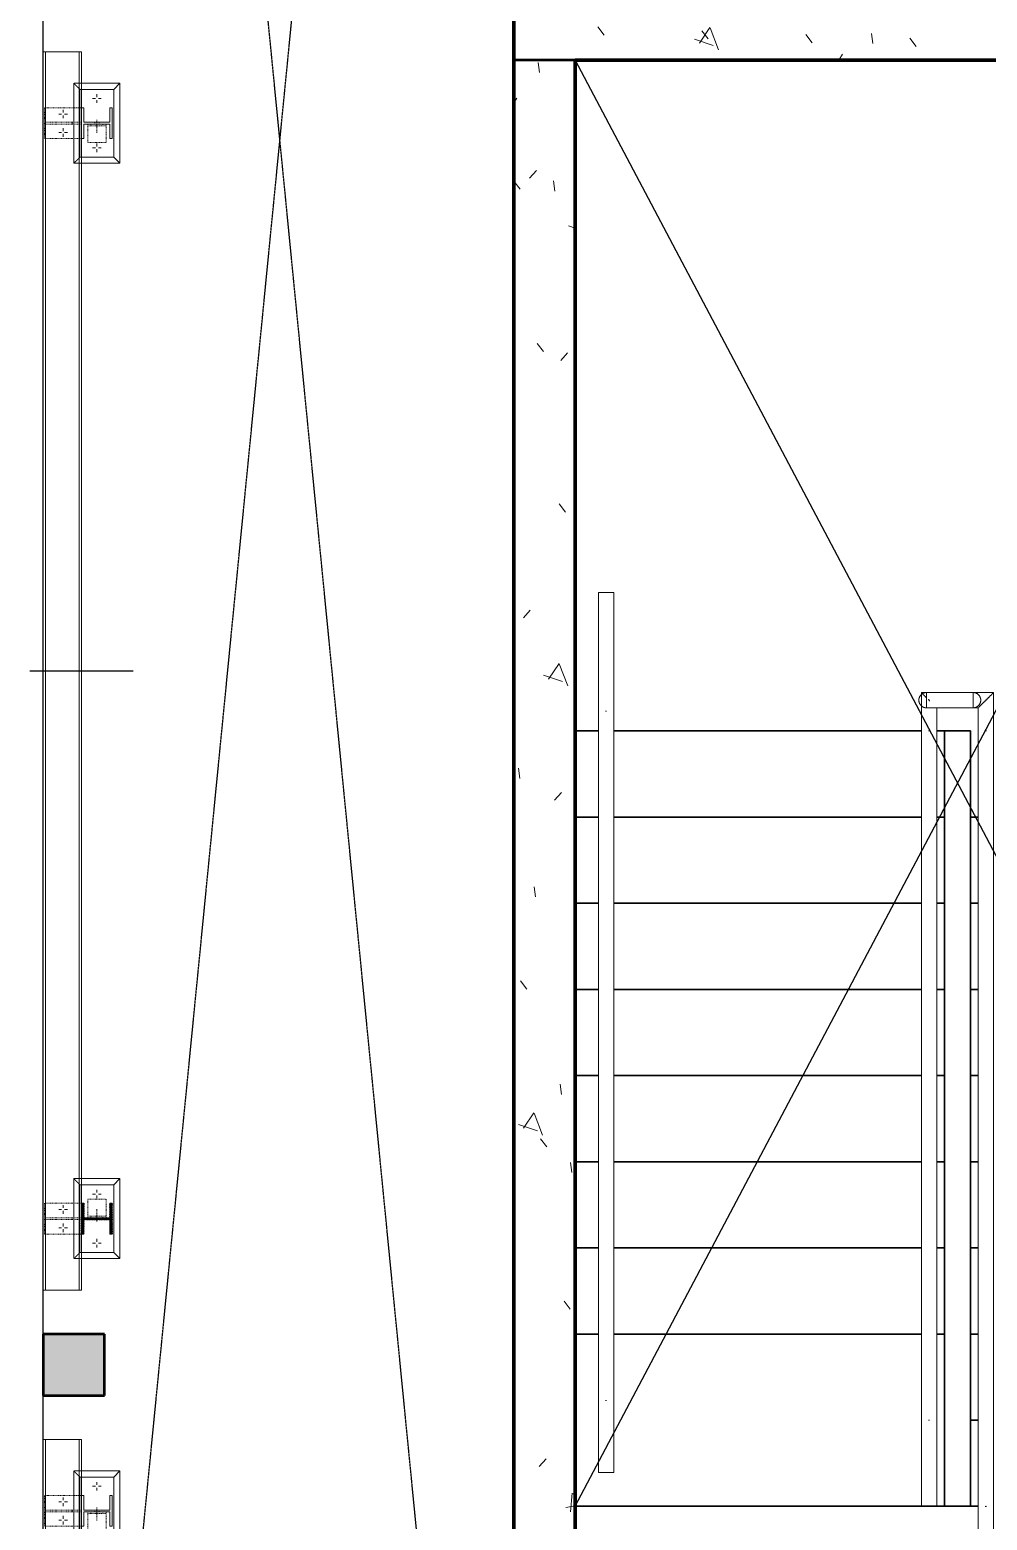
# Model space of a CAD drawing. Header units: millimetres. Extents: x -1379 to 1385823, y -4884429 to 548763.
# Drawn here: x 721546 to 724658, y -2317364 to -2312520 of the extents above; entities that cross this region are included whole.
import ezdxf

# ---------------------------------------------------------------- set-up
doc = ezdxf.new("R2010")
doc.units = ezdxf.units.MM
doc.set_wipeout_variables(frame=1)
for name, pattern in [('DPA_Overhead 100', [2.75, 1.75, -1]), ('HIDDEN', [0.375, 0.25, -0.125]), ('XKITLINE00', [0]), ('XKITLINE02', [4, 2, -2])]:
    doc.linetypes.add(name, pattern=pattern)
for name, color, linetype in [('000 - CONCRETE_EX_BUILDING_MAIN_COLOR_1', 7, 'Continuous'), ('000 - CONCRETE_WALL_HATCH_', 7, 'Continuous'), ('000 - EXISTING_STEEL-STRUCTURE_CUT_COLOR_4', 7, 'Continuous'), ('000 - EXISTING_STEEL-STRUCTURE_HATCH_', 7, 'Continuous'), ('000 - EXISTING_STEEL-STRUCTURE_HIDDEN_', 7, 'HIDDEN'), ('000 - EXISTING_STEEL-STRUCTURE_MAIN_COLOR_1', 7, 'Continuous'), ('000 - EXISTING_STEEL-STRUCTURE_MAIN_COLOR_2', 7, 'Continuous'), ('000 - EXISTING_STEEL-STRUCTURE_MAIN_COLOR_3', 7, 'Continuous'), ('000 - EXISTING_STEEL-STRUCTURE_WIPEOUT_', 7, 'Continuous')]:
    doc.layers.add(name, color=color, linetype=linetype)
doc.layers.add('000 - EXISTING_STEEL-STRUCTURE_DEF_SUB', color=7, linetype='Continuous', plot=False)
for name, color, linetype, lineweight in [('_ _ A-DETL-OPENING', 7, 'Continuous', 25), ('A-DETL-GENF', 7, 'Continuous', 35), ('A-DETL-MEDM', 7, 'Continuous', 50), ('A-FLOR-E', 7, 'Continuous', 35), ('A-FLOR-HRAL', 7, 'Continuous', 35), ('A-FLOR-OVHD', 7, 'DPA_Overhead 100', 25), ('A-WALL', 7, 'Continuous', 70), ('A-WALL-PATT', 7, 'Continuous', 70), ('S-STRS-E', 7, 'Continuous', 35), ('WALL-E', 7, 'Continuous', 50)]:
    doc.layers.add(name, color=color, linetype=linetype, lineweight=lineweight)
pattern_1 = [(50, (-216781.46, 2306690.5), (728.7365, -63.75582), [76.2, -838.2]), (355, (-216781.5, 2306690.5), (-140.97162, 764.2276), [60.96, -670.56]), (100.451, (-216720.74, 2306685.2), (587.77, 700.46675), [64.76, -712.36]), (46.184, (-216781.5, 2306893.7), (1084.31624, -168.17096), [114.3, -1257.3]), (96.636, (-216691.1, 2306879.7), (949.6099, 989.70985), [97.14, -1068.54]), (351.184, (-216781.5, 2306893.7), (949.62055, 989.70115), [91.44, -1005.84]), (21, (-216679.86, 2306842.9), (606.45787, -409.06057), [76.2, -838.2]), (326, (-216679.9, 2306842.9), (247.20834, 736.75292), [60.96, -670.56]), (71.451, (-216629.3, 2306808.8), (853.66825, 327.68547), [64.76, -712.36]), (37.5, (-216781.46, 2306690.48), (12.354693, 338.22012), [33.528, -628.904, 33.528, -647.192, -673.1]), (37.5, (-216781.46, 2306690.48), (12.354693, 338.22012), [-1343.152, 33.528, -639.572]), (7.5, (-216781.46, 2306690.48), (267.278874, 400.722127), [33.528, -354.584, 33.528, -613.664, -256.54]), (7.5, (-216781.46, 2306690.48), (267.278874, 400.722127), [-1035.304, 33.528, -223.012]), (327.5, (-217008.03, 2306690.48), (542.36333, -22.915345), [33.528, -220.472, 33.528, -758.952, -1051.56]), (327.5, (-217008.03, 2306690.48), (542.36333, -22.915345), [-1046.48, 33.528, -1018.032]), (317.5, (-217109.63, 2306690.5), (592.51696, 101.70711), [33.528, -296.672, 33.528, -492.76, -746.76]), (317.5, (-217109.63, 2306690.5), (592.51696, 101.70711), [-856.488, 33.528, -713.232])]
pattern_2 = [(45, (0, -0.0012), (-0.6735192, 0.6735192), []), (45, (0.449, -0.0012), (-0.6735192, 0.6735192), [])]

# ---------------------------------------------------------------- blocks, each defined once
blk = doc.blocks.new('Railing - Railing-6006612-IV01 - LOWER ROOF LEVEL PLAN')
at = {"layer": '000 - CONCRETE_EX_BUILDING_MAIN_COLOR_1', "color": 7, "lineweight": 9}
for p, q in [((290764.6, -2308317.7), (290764.6, -2308200.2)), ((290814.6, -2308267.7), (290814.6, -2308200.2)), ((290889.6, -2308267.7), (290814.6, -2308267.7)), ((291589.6, -2308267.7), (290889.6, -2308267.7)), ((292429.6, -2308267.7), (291589.6, -2308267.7)), ((293129.6, -2308267.7), (292429.6, -2308267.7)), ((293409.6, -2308267.7), (293129.6, -2308267.7)), ((290772.4, -2308317.7), (290764.6, -2308317.7)), ((290889.6, -2308317.7), (290806.5, -2308317.7)), ((291589.6, -2308317.7), (290889.6, -2308317.7)), ((292429.6, -2308317.7), (291589.6, -2308317.7)), ((293129.6, -2308317.7), (292429.6, -2308317.7)), ((293409.6, -2308317.7), (293129.6, -2308317.7))]:
    blk.add_line(p, q, dxfattribs=at)
blk = doc.blocks.new('Top Rail Type - Top Rail_Internal_-6006617-IV01 - LOWER ROOF LEVEL PLAN')
at = {"layer": '000 - CONCRETE_EX_BUILDING_MAIN_COLOR_1', "color": 7, "lineweight": 9}
for p, q in [((290764.6, -2308149.6), (290764.6, -2308200.2)), ((290787.3, -2308149.6), (290792, -2308149.6)), ((290814.6, -2308200.2), (290814.6, -2308149.6)), ((290764.6, -2308200.2), (290764.6, -2308317.7)), ((290814.6, -2308267.7), (290814.6, -2308200.2)), ((290882.5, -2308267.7), (290814.6, -2308267.7)), ((291576.4, -2308267.7), (290882.5, -2308267.7)), ((292416.4, -2308267.7), (291576.4, -2308267.7)), ((293122.5, -2308267.7), (292416.4, -2308267.7)), ((293409.6, -2308267.7), (293122.5, -2308267.7)), ((290764.6, -2308317.7), (290882.5, -2308317.7)), ((290882.5, -2308317.7), (291576.4, -2308317.7)), ((291576.4, -2308317.7), (292416.4, -2308317.7)), ((292416.4, -2308317.7), (293122.5, -2308317.7)), ((293122.5, -2308317.7), (293409.6, -2308317.7))]:
    blk.add_line(p, q, dxfattribs=at)
for points, knots in [([(290765.5, -2308316.9), (290765.8, -2308316.6), (290766.5, -2308315.9), (290767.9, -2308314.5), (290769.4, -2308312.9), (290770.5, -2308311.9), (290770.8, -2308311.5)], [-0.9166667, -0.9166667, -0.9166667, -0.9166667, -0.875, -0.8333333, -0.7916667, -0.7708333, -0.7708333, -0.7708333, -0.7708333]), ([(290772, -2308310.4), (290772.7, -2308309.7), (290774, -2308308.4), (290775.7, -2308306.6), (290777.1, -2308305.3), (290778.6, -2308303.8), (290780, -2308302.4), (290781, -2308301.4), (290781.5, -2308300.9)], [-0.75, -0.75, -0.75, -0.75, -0.7083333, -0.6875, -0.6666667, -0.6458333, -0.625, -0.6059328, -0.6059328, -0.6059328, -0.6059328]), ([(290787.3, -2308295.1), (290787.5, -2308294.9), (290788.3, -2308294.1), (290789.6, -2308292.7), (290791, -2308291.4), (290791.7, -2308290.6), (290792, -2308290.4)], [-0.5298173, -0.5298173, -0.5298173, -0.5298173, -0.52083333, -0.5, -0.47916667, -0.4701827, -0.4701827, -0.4701827, -0.4701827])]:
    blk.add_open_spline(points, degree=3, knots=knots, dxfattribs=at)
for points in [[(290768, -2308314.4), (290767.4, -2308314.9), (290766.5, -2308315.9), (290765.8, -2308316.6), (290765.5, -2308316.9)], [(290889.6, -2308290.8), (290889.6, -2308291.4), (290889.6, -2308292.7), (290889.6, -2308294.1), (290889.6, -2308294.7)], [(293129.6, -2308290.8), (293129.6, -2308291.4), (293129.6, -2308292.7), (293129.6, -2308294.1), (293129.6, -2308294.7)]]:
    blk.add_open_spline(points, degree=3, dxfattribs=at)
blk = doc.blocks.new('Top Rail Type - Half Circle_25mm-5997168-IV01 - LOWER ROOF LEVEL PLAN')
at = {"layer": '000 - CONCRETE_EX_BUILDING_MAIN_COLOR_1', "color": 7, "lineweight": 9, "flags": 128}
for points in [[(0, 25), (1, 25), (2, 24.9), (3, 24.8), (4, 24.7), (5, 24.5), (5.9, 24.3), (6.9, 24), (7.9, 23.7), (8.8, 23.4), (9.7, 23), (10.6, 22.6), (11.5, 22.2), (12.4, 21.7), (13.3, 21.2), (14.1, 20.6), (14.9, 20.1), (15.7, 19.4), (16.5, 18.8), (17.2, 18.1), (17.9, 17.4), (18.6, 16.7)], [(18.6, 16.7), (19.3, 15.9), (19.9, 15.1), (20.5, 14.3), (21, 13.5), (21.6, 12.7), (22, 11.8), (22.5, 10.9), (22.9, 10), (23.3, 9.1), (23.6, 8.1), (24, 7.2), (24.2, 6.2), (24.4, 5.2), (24.6, 4.2), (24.8, 3.3), (24.9, 2.3), (25, 1.3), (25, 0.3)], [(25, -1), (24.9, -2), (24.8, -3), (24.7, -4), (24.5, -5), (24.3, -5.9), (24, -6.9), (23.7, -7.9), (23.4, -8.8), (23, -9.7), (22.6, -10.6), (22.2, -11.5), (21.7, -12.4), (21.2, -13.3), (20.6, -14.1), (20.1, -14.9), (19.4, -15.7), (18.8, -16.5), (18.1, -17.2), (17.4, -17.9), (16.7, -18.6), (15.9, -19.3), (15.1, -19.9), (14.3, -20.5), (13.5, -21), (12.7, -21.6), (11.8, -22), (10.9, -22.5), (10, -22.9), (9.1, -23.3), (8.1, -23.6), (7.2, -24), (6.2, -24.2), (5.2, -24.4), (4.2, -24.6), (3.3, -24.8), (2.3, -24.9), (1.3, -25), (0.3, -25), (0, -25)]]:
    blk.add_lwpolyline(points, dxfattribs=at)
blk = doc.blocks.new('Top Rail Type - Top Rail_Internal_-V664-IV01 - LOWER ROOF LEVEL PLAN')
at = {"layer": '000 - CONCRETE_EX_BUILDING_MAIN_COLOR_1', "color": 7, "lineweight": 9}
for p, q in [((290764.6, -2308149.6), (290814.6, -2308149.6)), ((290764.6, -2308317.7), (290764.6, -2308149.6)), ((290814.6, -2308267.7), (290814.6, -2308149.6)), ((290889.6, -2308267.7), (290814.6, -2308267.7)), ((293129.6, -2308267.7), (290889.6, -2308267.7)), ((293409.6, -2308267.7), (293129.6, -2308267.7)), ((290889.6, -2308317.7), (290764.6, -2308317.7)), ((293129.6, -2308317.7), (290889.6, -2308317.7)), ((293409.6, -2308317.7), (293129.6, -2308317.7))]:
    blk.add_line(p, q, dxfattribs=at)
blk = doc.blocks.new('Railing - Railing-6006670-IV01 - LOWER ROOF LEVEL PLAN')
at = {"layer": '000 - CONCRETE_EX_BUILDING_MAIN_COLOR_1', "color": 7, "lineweight": 9}
for p, q in [((290764.6, -2308082.7), (290889.6, -2308082.7)), ((290764.6, -2308200.2), (290764.6, -2308082.7)), ((290889.6, -2308082.7), (291869.6, -2308082.7)), ((291869.6, -2308082.7), (292709.6, -2308082.7)), ((292709.6, -2308082.7), (293409.6, -2308082.7)), ((293409.6, -2308082.7), (293534.6, -2308082.7)), ((293534.6, -2308082.7), (293534.6, -2309342.7)), ((290814.6, -2308132.7), (290889.6, -2308132.7)), ((290814.6, -2308200.2), (290814.6, -2308132.7)), ((290889.6, -2308132.7), (291869.6, -2308132.7)), ((291869.6, -2308132.7), (292709.6, -2308132.7)), ((292709.6, -2308132.7), (293409.6, -2308132.7)), ((293409.6, -2308132.7), (293484.6, -2308132.7)), ((293484.6, -2308132.7), (293484.6, -2309342.7))]:
    blk.add_line(p, q, dxfattribs=at)
blk = doc.blocks.new('Top Rail Type - Top Rail_Internal_-6006675-IV01 - LOWER ROOF LEVEL PLAN')
at = {"layer": '000 - CONCRETE_EX_BUILDING_MAIN_COLOR_1', "color": 7, "lineweight": 9}
for p, q in [((290764.6, -2308082.7), (290764.6, -2308200.2)), ((290896.8, -2308082.7), (290764.6, -2308082.7)), ((291882.9, -2308082.7), (290896.8, -2308082.7)), ((292722.9, -2308082.7), (291882.9, -2308082.7)), ((293416.8, -2308082.7), (292722.9, -2308082.7)), ((293534.6, -2308082.7), (293416.8, -2308082.7)), ((293534.6, -2309342.7), (293534.6, -2308082.7)), ((290814.6, -2308200.2), (290814.6, -2308132.7)), ((290814.6, -2308132.7), (290896.8, -2308132.7)), ((290896.8, -2308132.7), (291882.9, -2308132.7)), ((291882.9, -2308132.7), (292722.9, -2308132.7)), ((292722.9, -2308132.7), (293416.8, -2308132.7)), ((293416.8, -2308132.7), (293484.6, -2308132.7)), ((293484.6, -2308132.7), (293484.6, -2309342.7)), ((290764.6, -2308200.2), (290764.6, -2308300.9)), ((290814.6, -2308300.9), (290814.6, -2308200.2)), ((290792, -2308300.9), (290787.3, -2308300.9)), ((293484.6, -2309342.7), (293484.6, -2309393.4)), ((293534.6, -2309393.4), (293534.6, -2309342.7)), ((293485.5, -2309393.4), (293533.8, -2309393.4)), ((293533.8, -2309393.4), (293485.5, -2309393.4))]:
    blk.add_line(p, q, dxfattribs=at)
for points, knots in [([(290813.1, -2308131.2), (290813, -2308131), (290812.5, -2308130.5), (290811.3, -2308129.4), (290809.8, -2308127.9), (290808.4, -2308126.5), (290806.9, -2308125), (290804.9, -2308123), (290802.6, -2308120.7), (290800.7, -2308118.8), (290799.2, -2308117.3), (290797.7, -2308115.7), (290796.1, -2308114.2), (290794.5, -2308112.6), (290792.9, -2308111), (290791.3, -2308109.3), (290789.6, -2308107.7), (290788, -2308106.1), (290786.4, -2308104.4), (290784.8, -2308102.8), (290783.2, -2308101.2), (290781.6, -2308099.7), (290780.1, -2308098.1), (290778.6, -2308096.6), (290777.1, -2308095.2), (290775.7, -2308093.8), (290774, -2308092), (290772.3, -2308090.4), (290770.8, -2308088.9), (290769.4, -2308087.5), (290767.9, -2308086), (290766.5, -2308084.5), (290765.8, -2308083.8), (290765.5, -2308083.6)], [0.1123442, 0.1123442, 0.1123442, 0.1123442, 0.125, 0.1666667, 0.2083333, 0.2291667, 0.25, 0.2916667, 0.3333333, 0.3541667, 0.375, 0.3958333, 0.4166667, 0.4375, 0.4583333, 0.4791667, 0.5, 0.5208333, 0.5416667, 0.5625, 0.5833333, 0.6041667, 0.625, 0.6458333, 0.6666667, 0.6875, 0.7083333, 0.75, 0.7708333, 0.7916667, 0.8333333, 0.875, 0.9166667, 0.9166667, 0.9166667, 0.9166667]), ([(290765.5, -2308083.6), (290765.8, -2308083.8), (290766.5, -2308084.5), (290767.9, -2308086), (290769.4, -2308087.5), (290770.8, -2308088.9), (290772.3, -2308090.4), (290774.4, -2308092.4), (290776.6, -2308094.7), (290778.6, -2308096.6), (290780.1, -2308098.1), (290781.6, -2308099.7), (290783.2, -2308101.2), (290784.8, -2308102.8), (290786.4, -2308104.4), (290788, -2308106.1), (290789.6, -2308107.7), (290791.3, -2308109.3), (290792.9, -2308111), (290794.5, -2308112.6), (290796.1, -2308114.2), (290797.7, -2308115.7), (290799.2, -2308117.3), (290800.7, -2308118.8), (290802.1, -2308120.2), (290803.5, -2308121.6), (290805.3, -2308123.4), (290806.9, -2308125), (290808.4, -2308126.5), (290809.8, -2308127.9), (290811.3, -2308129.4), (290812.5, -2308130.5), (290813, -2308131), (290813.1, -2308131.2)], [0.0833333, 0.0833333, 0.0833333, 0.0833333, 0.125, 0.1666667, 0.2083333, 0.2291667, 0.25, 0.2916667, 0.3333333, 0.3541667, 0.375, 0.3958333, 0.4166667, 0.4375, 0.4583333, 0.4791667, 0.5, 0.5208333, 0.5416667, 0.5625, 0.5833333, 0.6041667, 0.625, 0.6458333, 0.6666667, 0.6875, 0.7083333, 0.75, 0.7708333, 0.7916667, 0.8333333, 0.875, 0.8876558, 0.8876558, 0.8876558, 0.8876558]), ([(293533.8, -2308083.6), (293533.5, -2308083.8), (293532.8, -2308084.5), (293531.3, -2308086), (293529.8, -2308087.5), (293528.4, -2308088.9), (293527, -2308090.4), (293525.3, -2308092), (293523.5, -2308093.8), (293522.1, -2308095.2), (293520.7, -2308096.6), (293519.2, -2308098.1), (293517.7, -2308099.7), (293516.1, -2308101.2), (293514.5, -2308102.8), (293512.9, -2308104.4), (293511.3, -2308106.1), (293509.6, -2308107.7), (293508, -2308109.3), (293506.4, -2308111), (293504.7, -2308112.6), (293503.2, -2308114.2), (293501.6, -2308115.7), (293500.1, -2308117.3), (293498.6, -2308118.8), (293497.1, -2308120.2), (293495.7, -2308121.6), (293494, -2308123.4), (293492.3, -2308125), (293490.8, -2308126.5), (293489.4, -2308127.9), (293487.9, -2308129.4), (293486.8, -2308130.5), (293486.3, -2308131.1), (293486.2, -2308131.2)], [-0.9166667, -0.9166667, -0.9166667, -0.9166667, -0.875, -0.8333333, -0.7916667, -0.7708333, -0.75, -0.7083333, -0.6875, -0.6666667, -0.6458333, -0.625, -0.6041667, -0.5833333, -0.5625, -0.5416667, -0.5208333, -0.5, -0.4791667, -0.4583333, -0.4375, -0.4166667, -0.3958333, -0.375, -0.3541667, -0.3333333, -0.3125, -0.2916667, -0.25, -0.2291667, -0.2083333, -0.1666667, -0.125, -0.1123442, -0.1123442, -0.1123442, -0.1123442]), ([(293486.2, -2308131.2), (293486.3, -2308131.1), (293486.8, -2308130.5), (293487.9, -2308129.4), (293489.4, -2308127.9), (293490.8, -2308126.5), (293492.3, -2308125), (293494, -2308123.4), (293495.7, -2308121.6), (293497.1, -2308120.2), (293498.6, -2308118.8), (293500.1, -2308117.3), (293501.6, -2308115.7), (293503.2, -2308114.2), (293504.7, -2308112.6), (293506.4, -2308111), (293508, -2308109.3), (293509.6, -2308107.7), (293511.3, -2308106.1), (293512.9, -2308104.4), (293514.5, -2308102.8), (293516.1, -2308101.2), (293517.7, -2308099.7), (293519.2, -2308098.1), (293520.7, -2308096.6), (293522.1, -2308095.2), (293523.5, -2308093.8), (293525.3, -2308092), (293527, -2308090.4), (293528.4, -2308088.9), (293529.8, -2308087.5), (293531.3, -2308086), (293532.8, -2308084.5), (293533.5, -2308083.8), (293533.8, -2308083.6)], [-0.8876558, -0.8876558, -0.8876558, -0.8876558, -0.875, -0.8333333, -0.7916667, -0.7708333, -0.75, -0.7083333, -0.6875, -0.6666667, -0.6458333, -0.625, -0.6041667, -0.5833333, -0.5625, -0.5416667, -0.5208333, -0.5, -0.4791667, -0.4583333, -0.4375, -0.4166667, -0.3958333, -0.375, -0.3541667, -0.3333333, -0.3125, -0.2916667, -0.25, -0.2291667, -0.2083333, -0.1666667, -0.125, -0.0833333, -0.0833333, -0.0833333, -0.0833333])]:
    blk.add_open_spline(points, degree=3, knots=knots, dxfattribs=at)
for points in [[(290889.7, -2308109.7), (290889.6, -2308109), (290889.6, -2308107.7), (290889.6, -2308106.4), (290889.7, -2308105.7)], [(293409.7, -2308109.7), (293409.6, -2308109), (293409.6, -2308107.7), (293409.6, -2308106.4), (293409.7, -2308105.7)]]:
    blk.add_open_spline(points, degree=3, dxfattribs=at)
blk = doc.blocks.new('Top Rail Type - Half Circle_25mm-V665-IV01 - LOWER ROOF LEVEL PLAN')
at = {"layer": '000 - CONCRETE_EX_BUILDING_MAIN_COLOR_1', "color": 7, "lineweight": 9, "flags": 128}
for points in [[(0, 25), (1, 25), (2, 24.9), (3, 24.8), (4, 24.7), (5, 24.5), (5.9, 24.3), (6.9, 24), (7.9, 23.7), (8.8, 23.4), (9.7, 23), (10.6, 22.6), (11.5, 22.2), (12.4, 21.7), (13.3, 21.2), (14.1, 20.6), (14.9, 20.1), (15.7, 19.4), (16.5, 18.8), (17.2, 18.1), (17.9, 17.4), (18.6, 16.7), (19.3, 15.9), (19.9, 15.1), (20.5, 14.3), (21, 13.5), (21.6, 12.7), (22, 11.8), (22.5, 10.9), (22.9, 10), (23.3, 9.1), (23.6, 8.1), (24, 7.2), (24.2, 6.2), (24.4, 5.2), (24.6, 4.2), (24.8, 3.3), (24.9, 2.3), (25, 1.3), (25, 0.3), (25, 0)], [(25, 0), (25, -1), (24.9, -2), (24.8, -3), (24.7, -4), (24.5, -5), (24.3, -5.9), (24, -6.9), (23.7, -7.9), (23.4, -8.8), (23, -9.7), (22.6, -10.6), (22.2, -11.5), (21.7, -12.4), (21.2, -13.3), (20.6, -14.1), (20.1, -14.9), (19.4, -15.7), (18.8, -16.5), (18.1, -17.2), (17.4, -17.9), (16.7, -18.6), (15.9, -19.3), (15.1, -19.9), (14.3, -20.5), (13.5, -21), (12.7, -21.6), (11.8, -22), (10.9, -22.5), (10, -22.9), (9.1, -23.3), (8.1, -23.6), (7.2, -24), (6.2, -24.2), (5.2, -24.4), (4.2, -24.6), (3.3, -24.8), (2.3, -24.9), (1.3, -25), (0.3, -25), (0, -25)]]:
    blk.add_lwpolyline(points, dxfattribs=at)
blk = doc.blocks.new('Top Rail Type - Top Rail_Internal_-V667-IV01 - LOWER ROOF LEVEL PLAN')
at = {"layer": '000 - CONCRETE_EX_BUILDING_MAIN_COLOR_1', "color": 7, "lineweight": 9}
for p, q in [((290764.6, -2308082.7), (290889.6, -2308082.7)), ((290764.6, -2308300.9), (290764.6, -2308082.7)), ((290889.6, -2308082.7), (293409.6, -2308082.7)), ((293409.6, -2308082.7), (293534.6, -2308082.7)), ((293534.6, -2308082.7), (293534.6, -2309393.4)), ((290814.6, -2308132.7), (290889.6, -2308132.7)), ((290814.6, -2308300.9), (290814.6, -2308132.7)), ((290889.6, -2308132.7), (293409.6, -2308132.7)), ((293409.6, -2308132.7), (293484.6, -2308132.7)), ((293484.6, -2308132.7), (293484.6, -2309393.4)), ((290764.6, -2308300.9), (290814.6, -2308300.9)), ((293534.6, -2309393.4), (293484.6, -2309393.4))]:
    blk.add_line(p, q, dxfattribs=at)
blk = doc.blocks.new('Top Rail Type - Top Rail_Internal_-6008788-IV01 - LOWER ROOF LEVEL PLAN')
at = {"layer": '000 - CONCRETE_EX_BUILDING_MAIN_COLOR_1', "color": 7, "lineweight": 9}
for p, q in [((290818.5, -2309317.7), (290439.6, -2309317.7)), ((290439.6, -2309318.6), (290439.6, -2309366.9)), ((290439.6, -2309366.9), (290439.6, -2309318.6)), ((293058.5, -2309317.7), (290818.5, -2309317.7)), ((293299.6, -2309317.7), (293058.5, -2309317.7)), ((293299.6, -2309318.6), (293299.6, -2309366.9)), ((293299.6, -2309366.9), (293299.6, -2309318.6)), ((290439.6, -2309367.7), (290818.5, -2309367.7)), ((290818.5, -2309367.7), (293058.5, -2309367.7)), ((293058.5, -2309367.7), (293299.6, -2309367.7))]:
    blk.add_line(p, q, dxfattribs=at)
for points in [[(290825.6, -2309340.7), (290825.6, -2309341.4), (290825.6, -2309342.7), (290825.6, -2309344.1), (290825.6, -2309344.7)], [(293065.6, -2309340.7), (293065.6, -2309341.4), (293065.6, -2309342.7), (293065.6, -2309344.1), (293065.6, -2309344.7)]]:
    blk.add_open_spline(points, degree=3, dxfattribs=at)
blk = doc.blocks.new('Top Rail Type - Top Rail_Internal_-V669-IV01 - LOWER ROOF LEVEL PLAN')
at = {"layer": '000 - CONCRETE_EX_BUILDING_MAIN_COLOR_1', "color": 7, "lineweight": 9}
for p, q in [((290439.6, -2309367.7), (290439.6, -2309317.7)), ((290825.6, -2309317.7), (290439.6, -2309317.7)), ((293065.6, -2309317.7), (290825.6, -2309317.7)), ((293299.6, -2309317.7), (293065.6, -2309317.7)), ((293299.6, -2309367.7), (293299.6, -2309317.7)), ((290825.6, -2309367.7), (290439.6, -2309367.7)), ((293065.6, -2309367.7), (290825.6, -2309367.7)), ((293299.6, -2309367.7), (293065.6, -2309367.7))]:
    blk.add_line(p, q, dxfattribs=at)
blk = doc.blocks.new('C-1-IV01_REV00_20260605-145550_LOPF_EX')
at = {"layer": 'A-DETL-GENF', "lineweight": 25}
h = blk.add_hatch(dxfattribs=at)
h.set_pattern_fill('FP_2', style=0, pattern_type=2)
h.set_pattern_definition(pattern_1)
h.paths.add_polyline_path([(3485, -11840), (3485, -11640), (3285, -11640), (3285, -11840)])
h.paths.add_polyline_path([(519.4, -11840), (585, -11840), (585, -11640), (385, -11640), (385, -11840)])
h.paths.add_polyline_path([(7985, -11840), (7985, -11640), (7785, -11640), (7785, -11840)])
h.paths.add_polyline_path([(16445, -11840), (16445, -11640), (16245, -11640), (16245, -11840)])
h.paths.add_polyline_path([(12295, -11840), (12495, -11840), (12495, -11640), (12295, -11640)])
at = {"layer": 'A-WALL-PATT', "lineweight": 9}
h = blk.add_hatch(dxfattribs=at)
h.set_pattern_fill('FP_2', style=0, pattern_type=2)
h.set_pattern_definition(pattern_1)
h.paths.add_polyline_path([(7955, -10310), (8155, -10310), (8155, -7425), (7955, -7425), (7955, -9952.9)])
h = blk.add_hatch(dxfattribs=at)
h.set_pattern_fill('FP_2', style=0, pattern_type=2)
h.set_pattern_definition(pattern_1)
h.paths.add_polyline_path([(14355, -10310), (14355, -10110), (8155, -10110), (8155, -10310), (14295.7, -10310)])
at = {"layer": '_ _ A-DETL-OPENING', "color": 7}
for p, q in [((8155, -10110), (12855, -7625)), ((12855, -10110), (8155, -7625))]:
    blk.add_line(p, q, dxfattribs=at)
at = {"layer": 'A-DETL-MEDM', "color": 7}
for p, q in [((12295, -11640), (12295, -11840)), ((12495, -11640), (12295, -11640)), ((12495, -11840), (12495, -11640)), ((12295, -11840), (12495, -11840))]:
    blk.add_line(p, q, dxfattribs=at)
at = {"layer": 'A-FLOR-E', "color": 7}
for p, q in [((12855, -8800), (12855, -10110)), ((12855, -10110), (14355, -10110)), ((14555, -10310), (7235, -10310)), ((7955, -10310), (14555, -10310)), ((14555, -10310), (7955, -10310))]:
    blk.add_line(p, q, dxfattribs=at)
at = {"layer": 'A-FLOR-OVHD', "color": 7}
for p, q in [((16145, -10310), (585, -11840)), ((16245, -11840), (685, -10310)), ((16245, -11840), (585, -11840))]:
    blk.add_line(p, q, dxfattribs=at)
at = {"layer": 'A-WALL', "color": 7}
for p, q in [((8155, -10110), (8155, -7625)), ((14355, -10110), (8155, -10110)), ((7955, -10310), (8155, -10310)), ((8155, -10310), (14355, -10310))]:
    blk.add_line(p, q, dxfattribs=at)
at = {"layer": 'S-STRS-E', "color": 7}
for p, q in [((8155, -7625), (8155, -10110)), ((8155, -7625), (8155, -10110)), ((10615, -8800), (10615, -8825)), ((10615, -8800), (10615, -8825)), ((10895, -8800), (10895, -8825)), ((10895, -8800), (10895, -8825)), ((11175, -8800), (11175, -8825)), ((11175, -8800), (11175, -8825)), ((11455, -8800), (11455, -8825)), ((11455, -8800), (11455, -8825)), ((11735, -8800), (11735, -8825)), ((11735, -8800), (11735, -8825)), ((12015, -8800), (12015, -8825)), ((12015, -8800), (12015, -8825)), ((12295, -8800), (12295, -8825)), ((12295, -8800), (12295, -8825)), ((12575, -8800), (12575, -8825)), ((12575, -8800), (12575, -8825)), ((12855, -8800), (12855, -8825)), ((10335, -8825), (10615, -8825)), ((10335, -8910), (10335, -8825)), ((10335, -8825), (10615, -8825)), ((10335, -8910), (10335, -8825)), ((10615, -8825), (10895, -8825)), ((10615, -8825), (10895, -8825)), ((10895, -8825), (11175, -8825)), ((10895, -8825), (11175, -8825)), ((11175, -8825), (11455, -8825)), ((11175, -8825), (11455, -8825)), ((11455, -8825), (11735, -8825)), ((11455, -8825), (11735, -8825)), ((11735, -8825), (12015, -8825)), ((11735, -8825), (12015, -8825)), ((12015, -8825), (12295, -8825)), ((12015, -8825), (12295, -8825)), ((12295, -8825), (12575, -8825)), ((12295, -8825), (12575, -8825)), ((12575, -8825), (12855, -8825)), ((12575, -8825), (12855, -8825)), ((12855, -8825), (12855, -8910)), ((10335, -8935), (10335, -8910)), ((10335, -8935), (10335, -8910)), ((10615, -8910), (10335, -8910)), ((10615, -8910), (10335, -8910)), ((10895, -8910), (10615, -8910)), ((10895, -8910), (10615, -8910)), ((10615, -8935), (10615, -8910)), ((10615, -8935), (10615, -8910)), ((11175, -8910), (10895, -8910)), ((11175, -8910), (10895, -8910)), ((10895, -8935), (10895, -8910)), ((10895, -8935), (10895, -8910)), ((11455, -8910), (11175, -8910)), ((11455, -8910), (11175, -8910)), ((11175, -8935), (11175, -8910)), ((11175, -8935), (11175, -8910)), ((11735, -8910), (11455, -8910)), ((11735, -8910), (11455, -8910)), ((11455, -8935), (11455, -8910)), ((11455, -8935), (11455, -8910)), ((12015, -8910), (11735, -8910)), ((12015, -8910), (11735, -8910)), ((11735, -8935), (11735, -8910)), ((11735, -8935), (11735, -8910)), ((12295, -8910), (12015, -8910)), ((12295, -8910), (12015, -8910)), ((12015, -8935), (12015, -8910)), ((12015, -8935), (12015, -8910)), ((12855, -8910), (12295, -8910)), ((12295, -8935), (12295, -8910)), ((12295, -8935), (12295, -8910)), ((10335, -9985), (10335, -8985)), ((10335, -9985), (10335, -8985)), ((10615, -9985), (10615, -8985)), ((10615, -9985), (10615, -8985)), ((10895, -9985), (10895, -8985)), ((10895, -9985), (10895, -8985)), ((11175, -9985), (11175, -8985)), ((11175, -9985), (11175, -8985)), ((11455, -9985), (11455, -8985)), ((11455, -9985), (11455, -8985)), ((11735, -9985), (11735, -8985)), ((11735, -9985), (11735, -8985)), ((12015, -9985), (12015, -8985)), ((12015, -9985), (12015, -8985)), ((12295, -9985), (12295, -8985)), ((12295, -9985), (12295, -8985)), ((10335, -10110), (10335, -10035)), ((10335, -10110), (10335, -10035)), ((10615, -10110), (10615, -10035)), ((10615, -10110), (10615, -10035)), ((10895, -10110), (10895, -10035)), ((10895, -10110), (10895, -10035)), ((11175, -10110), (11175, -10035)), ((11175, -10110), (11175, -10035)), ((11455, -10110), (11455, -10035)), ((11455, -10110), (11455, -10035)), ((11735, -10110), (11735, -10035)), ((11735, -10110), (11735, -10035)), ((12015, -10110), (12015, -10035)), ((12015, -10110), (12015, -10035)), ((12295, -10110), (12295, -10035)), ((12295, -10110), (12295, -10035)), ((8155, -10110), (10335, -10110)), ((8155, -10110), (10335, -10110)), ((10615, -10110), (10335, -10110)), ((10615, -10110), (10335, -10110)), ((10895, -10110), (10615, -10110)), ((10895, -10110), (10615, -10110)), ((11175, -10110), (10895, -10110)), ((11175, -10110), (10895, -10110)), ((11455, -10110), (11175, -10110)), ((11455, -10110), (11175, -10110)), ((11735, -10110), (11455, -10110)), ((11735, -10110), (11455, -10110)), ((12015, -10110), (11735, -10110)), ((12015, -10110), (11735, -10110)), ((12295, -10110), (12015, -10110)), ((12295, -10110), (12015, -10110)), ((12295, -10110), (14355, -10110))]:
    blk.add_line(p, q, dxfattribs=at)
at = {"layer": 'WALL-E', "color": 7}
for p, q in [((8155, -7625), (8155, -10310)), ((8155, -10110), (8155, -7625)), ((8155, -10110), (14355, -10110)), ((14355, -10110), (8155, -10110)), ((8155, -10110), (8155, -10310)), ((8155, -10310), (11455, -10310)), ((14355, -10310), (8155, -10310)), ((11655, -10310), (11455, -10310)), ((11655, -10310), (14355, -10310))]:
    blk.add_line(p, q, dxfattribs=at)
at = {"layer": 'A-FLOR-HRAL', "color": 7, "lineweight": 9}
for name in ['Railing - Railing-6006670-IV01 - LOWER ROOF LEVEL PLAN', 'Top Rail Type - Top Rail_Internal_-6006675-IV01 - LOWER ROOF LEVEL PLAN', 'Top Rail Type - Top Rail_Internal_-V667-IV01 - LOWER ROOF LEVEL PLAN', 'Top Rail Type - Top Rail_Internal_-6006617-IV01 - LOWER ROOF LEVEL PLAN', 'Top Rail Type - Top Rail_Internal_-V664-IV01 - LOWER ROOF LEVEL PLAN', 'Railing - Railing-6006612-IV01 - LOWER ROOF LEVEL PLAN', 'Top Rail Type - Top Rail_Internal_-6008788-IV01 - LOWER ROOF LEVEL PLAN', 'Top Rail Type - Top Rail_Internal_-V669-IV01 - LOWER ROOF LEVEL PLAN']:
    blk.add_blockref(name, (-280554.6, 2299332.7), dxfattribs=at)
for name, p, rotation in [('Top Rail Type - Half Circle_25mm-5997168-IV01 - LOWER ROOF LEVEL PLAN', (10235, -8816.9), 90), ('Top Rail Type - Half Circle_25mm-V665-IV01 - LOWER ROOF LEVEL PLAN', (10235, -8968.1), 270)]:
    blk.add_blockref(name, p, dxfattribs=dict(at, rotation=rotation))
blk = doc.blocks.new('*U2479')
at = {"layer": '000 - EXISTING_STEEL-STRUCTURE_HIDDEN_', "color": 7, "linetype": 'XKITLINE00', "lineweight": 0}
for p, q in [((-1874, 50), (-1864.7, 50)), ((-1874, 50), (-1864.7, 50)), ((-1860, 64), (-1860, 54.7)), ((-1860, 64), (-1860, 54.7)), ((-1846, 50), (-1855.3, 50)), ((-1846, 50), (-1855.3, 50)), ((-1714, 50), (-1704.7, 50)), ((-1714, 50), (-1704.7, 50)), ((-1700, 64), (-1700, 54.7)), ((-1700, 64), (-1700, 54.7)), ((-1686, 50), (-1695.3, 50)), ((-1686, 50), (-1695.3, 50)), ((1686, 50), (1695.3, 50)), ((1686, 50), (1695.3, 50)), ((1700, 64), (1700, 54.7)), ((1700, 64), (1700, 54.7)), ((1714, 50), (1704.7, 50)), ((1714, 50), (1704.7, 50)), ((1846, 50), (1855.3, 50)), ((1846, 50), (1855.3, 50)), ((1860, 64), (1860, 54.7)), ((1860, 64), (1860, 54.7)), ((1874, 50), (1864.7, 50)), ((1874, 50), (1864.7, 50)), ((-1860, 36), (-1860, 45.3)), ((-1860, 36), (-1860, 45.3)), ((-1700, 36), (-1700, 45.3)), ((-1700, 36), (-1700, 45.3)), ((1700, 36), (1700, 45.3)), ((1700, 36), (1700, 45.3)), ((1860, 36), (1860, 45.3)), ((1860, 36), (1860, 45.3))]:
    blk.add_line(p, q, dxfattribs=at)
at = {"layer": '000 - EXISTING_STEEL-STRUCTURE_HIDDEN_', "color": 7, "linetype": 'XKITLINE02', "lineweight": 0}
for p, q in [((-1790.9, 50), (-1748, 50)), ((-1777, 57), (-1783, 57)), ((-1783, 57), (-1777, 57)), ((-1777, 69.5), (-1772, 69.5)), ((1790.9, 50), (1748, 50)), ((1777, 69.5), (1772, 69.5)), ((1777, 57), (1783, 57)), ((1783, 57), (1777, 57)), ((-1777, 43), (-1783, 43)), ((-1783, 43), (-1777, 43)), ((-1777, 30.5), (-1772, 30.5)), ((1777, 30.5), (1772, 30.5)), ((1777, 43), (1783, 43)), ((1783, 43), (1777, 43))]:
    blk.add_line(p, q, dxfattribs=at)
at = {"layer": '000 - EXISTING_STEEL-STRUCTURE_MAIN_COLOR_2', "color": 7, "lineweight": 0}
for p, q in [((-1910, 125), (-1890, 105)), ((-1650, 125), (-1670, 105)), ((1650, 125), (1670, 105)), ((1910, 125), (1890, 105))]:
    blk.add_line(p, q, dxfattribs=at)
at = {"color": 7}
blk.add_wipeout([(-2012.5, 0), (-2012.5, -125), (2012.5, -125), (2012.5, 0)], dxfattribs=at).dxf.layer = '000 - EXISTING_STEEL-STRUCTURE_WIPEOUT_'
at = {"layer": '000 - CONCRETE_WALL_HATCH_'}
h = blk.add_hatch(dxfattribs=at)
h.set_pattern_fill('ANSI32', scale=0.1)
h.set_pattern_definition(pattern_2)
h.paths.add_polyline_path([(1830, 0), (1830, 8), (1783, 8), (1783, 92), (1830, 92), (1830, 100), (1730, 100), (1730, 92), (1777, 92), (1777, 8), (1730, 8), (1730, 0)])
at = {"layer": '000 - EXISTING_STEEL-STRUCTURE_CUT_COLOR_4', "color": 7, "lineweight": 0}
for points in [[(-1830, 0), (-1830, 8), (-1783, 8), (-1783, 92), (-1830, 92), (-1830, 100), (-1730, 100), (-1730, 92), (-1777, 92), (-1777, 8), (-1730, 8), (-1730, 0)], [(1830, 0), (1830, 8), (1783, 8), (1783, 92), (1830, 92), (1830, 100), (1730, 100), (1730, 92), (1777, 92), (1777, 8), (1730, 8), (1730, 0)]]:
    blk.add_lwpolyline(points, close=True, dxfattribs=at)
at = {"layer": '000 - EXISTING_STEEL-STRUCTURE_DEF_SUB', "color": 7}
blk.add_line((0, -168.2), (0, 168.2), dxfattribs=at)
at = {"layer": '000 - EXISTING_STEEL-STRUCTURE_HATCH_', "color": 7, "linetype": 'XKITLINE02', "lineweight": 0}
for p, q in [((-1783, 0), (-1783, -120)), ((-1777, 0), (-1777, -120)), ((1777, 0), (1777, -120)), ((1783, 0), (1783, -120))]:
    blk.add_line(p, q, dxfattribs=at)
for points in [[(-1730, 0), (-1730, -120), (-1830, -120), (-1830, 0)], [(1730, 0), (1730, -120), (1830, -120), (1830, 0)]]:
    blk.add_lwpolyline(points, dxfattribs=at)
at = {"layer": '000 - EXISTING_STEEL-STRUCTURE_HIDDEN_', "color": 7, "linetype": 'XKITLINE02', "lineweight": 0}
for p, q in [((1777, 80), (1777, 20)), ((1783, 80), (1783, 20)), ((1830, 0), (1730, 0)), ((1783, -30), (1777, -30))]:
    blk.add_line(p, q, dxfattribs=at)
at = {"layer": '000 - EXISTING_STEEL-STRUCTURE_HIDDEN_', "color": 7, "linetype": 'HIDDEN', "lineweight": 0, "ltscale": 5}
for p, q in [((2012.5, -8), (-2012.5, -8)), ((2012.5, -117), (-2012.5, -117))]:
    blk.add_line(p, q, dxfattribs=at)
at = {"layer": '000 - EXISTING_STEEL-STRUCTURE_HIDDEN_', "color": 7, "linetype": 'HIDDEN', "lineweight": 0, "ltscale": 2}
for p, q in [((-1890, -5), (-1910, -25)), ((-1670, -5), (-1650, -25)), ((1670, -5), (1650, -25)), ((1890, -5), (1910, -25))]:
    blk.add_line(p, q, dxfattribs=at)
at = {"layer": '000 - EXISTING_STEEL-STRUCTURE_HIDDEN_', "color": 7, "linetype": 'XKITLINE00', "lineweight": 0}
for p, q in [((-1810, -46), (-1810, -55.3)), ((-1783, -30), (-1777, -30)), ((-1750, -46), (-1750, -55.3)), ((1750, -46), (1750, -55.3)), ((1810, -46), (1810, -55.3)), ((-1824, -60), (-1814.7, -60)), ((-1810, -74), (-1810, -64.7)), ((-1796, -60), (-1805.3, -60)), ((-1764, -60), (-1754.7, -60)), ((-1750, -74), (-1750, -64.7)), ((-1736, -60), (-1745.3, -60)), ((1736, -60), (1745.3, -60)), ((1750, -74), (1750, -64.7)), ((1764, -60), (1754.7, -60)), ((1796, -60), (1805.3, -60)), ((1810, -74), (1810, -64.7)), ((1824, -60), (1814.7, -60))]:
    blk.add_line(p, q, dxfattribs=at)
at = {"layer": '000 - EXISTING_STEEL-STRUCTURE_HIDDEN_', "color": 7, "linetype": 'HIDDEN', "lineweight": 0, "ltscale": 2}
for points in [[(-1910, 0), (-1910, -25), (-1650, -25), (-1650, 0)], [(-1890, 0), (-1890, -5), (-1670, -5), (-1670, 0)], [(1910, 0), (1910, -25), (1650, -25), (1650, 0)], [(1890, 0), (1890, -5), (1670, -5), (1670, 0)]]:
    blk.add_lwpolyline(points, dxfattribs=at)
at = {"layer": '000 - EXISTING_STEEL-STRUCTURE_MAIN_COLOR_1', "color": 7, "linetype": 'XKITLINE02', "lineweight": 0}
for p, q in [((-1772, 20), (-1772, 80)), ((1772, 20), (1772, 80))]:
    blk.add_line(p, q, dxfattribs=at)
for points in [[(-1777, 20), (-1717, 20), (-1717, 80), (-1777, 80)], [(1777, 20), (1717, 20), (1717, 80), (1777, 80)]]:
    blk.add_lwpolyline(points, dxfattribs=at)
at = {"layer": '000 - EXISTING_STEEL-STRUCTURE_MAIN_COLOR_2', "color": 7, "lineweight": 0}
for points in [[(-1650, 0), (-1650, 125), (-1910, 125), (-1910, 0)], [(-1670, 0), (-1670, 105), (-1890, 105), (-1890, 0)], [(1650, 0), (1650, 125), (1910, 125), (1910, 0)], [(1670, 0), (1670, 105), (1890, 105), (1890, 0)]]:
    blk.add_lwpolyline(points, dxfattribs=at)
at = {"layer": '000 - EXISTING_STEEL-STRUCTURE_MAIN_COLOR_3', "color": 7, "lineweight": 0}
blk.add_lwpolyline([(-2012.5, 0), (-2012.5, -125), (2012.5, -125), (2012.5, 0), (-2012.5, 0)], close=True, dxfattribs=at)
blk = doc.blocks.new('*U2478')
at = {"layer": '000 - EXISTING_STEEL-STRUCTURE_HIDDEN_', "color": 7, "linetype": 'XKITLINE00', "lineweight": 0}
for p, q in [((-1594, 50), (-1584.7, 50)), ((-1594, 50), (-1584.7, 50)), ((-1580, 64), (-1580, 54.7)), ((-1580, 64), (-1580, 54.7)), ((-1566, 50), (-1575.3, 50)), ((-1566, 50), (-1575.3, 50)), ((-1434, 50), (-1424.7, 50)), ((-1434, 50), (-1424.7, 50)), ((-1420, 64), (-1420, 54.7)), ((-1420, 64), (-1420, 54.7)), ((-1406, 50), (-1415.3, 50)), ((-1406, 50), (-1415.3, 50)), ((1406, 50), (1415.3, 50)), ((1406, 50), (1415.3, 50)), ((1420, 64), (1420, 54.7)), ((1420, 64), (1420, 54.7)), ((1434, 50), (1424.7, 50)), ((1434, 50), (1424.7, 50)), ((1566, 50), (1575.3, 50)), ((1566, 50), (1575.3, 50)), ((1580, 64), (1580, 54.7)), ((1580, 64), (1580, 54.7)), ((1594, 50), (1584.7, 50)), ((1594, 50), (1584.7, 50)), ((-1580, 36), (-1580, 45.3)), ((-1580, 36), (-1580, 45.3)), ((-1420, 36), (-1420, 45.3)), ((-1420, 36), (-1420, 45.3)), ((1420, 36), (1420, 45.3)), ((1420, 36), (1420, 45.3)), ((1580, 36), (1580, 45.3)), ((1580, 36), (1580, 45.3))]:
    blk.add_line(p, q, dxfattribs=at)
at = {"layer": '000 - EXISTING_STEEL-STRUCTURE_HIDDEN_', "color": 7, "linetype": 'XKITLINE02', "lineweight": 0}
for p, q in [((-1510.9, 50), (-1468, 50)), ((-1497, 57), (-1503, 57)), ((-1503, 57), (-1497, 57)), ((-1497, 69.5), (-1492, 69.5)), ((1510.9, 50), (1468, 50)), ((1497, 69.5), (1492, 69.5)), ((1497, 57), (1503, 57)), ((1503, 57), (1497, 57)), ((-1497, 43), (-1503, 43)), ((-1503, 43), (-1497, 43)), ((-1497, 30.5), (-1492, 30.5)), ((1497, 30.5), (1492, 30.5)), ((1497, 43), (1503, 43)), ((1503, 43), (1497, 43))]:
    blk.add_line(p, q, dxfattribs=at)
at = {"layer": '000 - EXISTING_STEEL-STRUCTURE_MAIN_COLOR_2', "color": 7, "lineweight": 0}
for p, q in [((-1630, 125), (-1610, 105)), ((-1370, 125), (-1390, 105)), ((1370, 125), (1390, 105)), ((1630, 125), (1610, 105))]:
    blk.add_line(p, q, dxfattribs=at)
at = {"color": 7}
blk.add_wipeout([(-1732.5, 0), (-1732.5, -125), (1732.5, -125), (1732.5, 0)], dxfattribs=at).dxf.layer = '000 - EXISTING_STEEL-STRUCTURE_WIPEOUT_'
at = {"layer": '000 - CONCRETE_WALL_HATCH_'}
h = blk.add_hatch(dxfattribs=at)
h.set_pattern_fill('ANSI32', scale=0.1)
h.set_pattern_definition(pattern_2)
h.paths.add_polyline_path([(1550, 0), (1550, 8), (1503, 8), (1503, 92), (1550, 92), (1550, 100), (1450, 100), (1450, 92), (1497, 92), (1497, 8), (1450, 8), (1450, 0)])
at = {"layer": '000 - EXISTING_STEEL-STRUCTURE_CUT_COLOR_4', "color": 7, "lineweight": 0}
for points in [[(-1550, 0), (-1550, 8), (-1503, 8), (-1503, 92), (-1550, 92), (-1550, 100), (-1450, 100), (-1450, 92), (-1497, 92), (-1497, 8), (-1450, 8), (-1450, 0)], [(1550, 0), (1550, 8), (1503, 8), (1503, 92), (1550, 92), (1550, 100), (1450, 100), (1450, 92), (1497, 92), (1497, 8), (1450, 8), (1450, 0)]]:
    blk.add_lwpolyline(points, close=True, dxfattribs=at)
at = {"layer": '000 - EXISTING_STEEL-STRUCTURE_DEF_SUB', "color": 7}
blk.add_line((0, -168.2), (0, 168.2), dxfattribs=at)
at = {"layer": '000 - EXISTING_STEEL-STRUCTURE_HATCH_', "color": 7, "linetype": 'XKITLINE02', "lineweight": 0}
for p, q in [((-1503, 0), (-1503, -120)), ((-1497, 0), (-1497, -120)), ((1497, 0), (1497, -120)), ((1503, 0), (1503, -120))]:
    blk.add_line(p, q, dxfattribs=at)
for points in [[(-1450, 0), (-1450, -120), (-1550, -120), (-1550, 0)], [(1450, 0), (1450, -120), (1550, -120), (1550, 0)]]:
    blk.add_lwpolyline(points, dxfattribs=at)
at = {"layer": '000 - EXISTING_STEEL-STRUCTURE_HIDDEN_', "color": 7, "linetype": 'XKITLINE02', "lineweight": 0}
for p, q in [((1497, 80), (1497, 20)), ((1503, 80), (1503, 20)), ((1550, 0), (1450, 0)), ((1503, -30), (1497, -30))]:
    blk.add_line(p, q, dxfattribs=at)
at = {"layer": '000 - EXISTING_STEEL-STRUCTURE_HIDDEN_', "color": 7, "linetype": 'HIDDEN', "lineweight": 0, "ltscale": 5}
for p, q in [((1732.5, -8), (-1732.5, -8)), ((1732.5, -117), (-1732.5, -117))]:
    blk.add_line(p, q, dxfattribs=at)
at = {"layer": '000 - EXISTING_STEEL-STRUCTURE_HIDDEN_', "color": 7, "linetype": 'HIDDEN', "lineweight": 0, "ltscale": 2}
for p, q in [((-1610, -5), (-1630, -25)), ((-1390, -5), (-1370, -25)), ((1390, -5), (1370, -25)), ((1610, -5), (1630, -25))]:
    blk.add_line(p, q, dxfattribs=at)
at = {"layer": '000 - EXISTING_STEEL-STRUCTURE_HIDDEN_', "color": 7, "linetype": 'XKITLINE00', "lineweight": 0}
for p, q in [((-1530, -46), (-1530, -55.3)), ((-1503, -30), (-1497, -30)), ((-1470, -46), (-1470, -55.3)), ((1470, -46), (1470, -55.3)), ((1530, -46), (1530, -55.3)), ((-1544, -60), (-1534.7, -60)), ((-1530, -74), (-1530, -64.7)), ((-1516, -60), (-1525.3, -60)), ((-1484, -60), (-1474.7, -60)), ((-1470, -74), (-1470, -64.7)), ((-1456, -60), (-1465.3, -60)), ((1456, -60), (1465.3, -60)), ((1470, -74), (1470, -64.7)), ((1484, -60), (1474.7, -60)), ((1516, -60), (1525.3, -60)), ((1530, -74), (1530, -64.7)), ((1544, -60), (1534.7, -60))]:
    blk.add_line(p, q, dxfattribs=at)
at = {"layer": '000 - EXISTING_STEEL-STRUCTURE_HIDDEN_', "color": 7, "linetype": 'HIDDEN', "lineweight": 0, "ltscale": 2}
for points in [[(-1630, 0), (-1630, -25), (-1370, -25), (-1370, 0)], [(-1610, 0), (-1610, -5), (-1390, -5), (-1390, 0)], [(1630, 0), (1630, -25), (1370, -25), (1370, 0)], [(1610, 0), (1610, -5), (1390, -5), (1390, 0)]]:
    blk.add_lwpolyline(points, dxfattribs=at)
at = {"layer": '000 - EXISTING_STEEL-STRUCTURE_MAIN_COLOR_1', "color": 7, "linetype": 'XKITLINE02', "lineweight": 0}
for p, q in [((-1492, 20), (-1492, 80)), ((1492, 20), (1492, 80))]:
    blk.add_line(p, q, dxfattribs=at)
for points in [[(-1497, 20), (-1437, 20), (-1437, 80), (-1497, 80)], [(1497, 20), (1437, 20), (1437, 80), (1497, 80)]]:
    blk.add_lwpolyline(points, dxfattribs=at)
at = {"layer": '000 - EXISTING_STEEL-STRUCTURE_MAIN_COLOR_2', "color": 7, "lineweight": 0}
for points in [[(-1370, 0), (-1370, 125), (-1630, 125), (-1630, 0)], [(-1390, 0), (-1390, 105), (-1610, 105), (-1610, 0)], [(1370, 0), (1370, 125), (1630, 125), (1630, 0)], [(1390, 0), (1390, 105), (1610, 105), (1610, 0)]]:
    blk.add_lwpolyline(points, dxfattribs=at)
at = {"layer": '000 - EXISTING_STEEL-STRUCTURE_MAIN_COLOR_3', "color": 7, "lineweight": 0}
blk.add_lwpolyline([(-1732.5, 0), (-1732.5, -125), (1732.5, -125), (1732.5, 0), (-1732.5, 0)], close=True, dxfattribs=at)
blk = doc.blocks.new('C-1-IV01_REV00_20260605-140059_LOPF_ASPG')
at = {"color": 7}
for name, p in [('*U2479', (10140, -11715)), ('*U2478', (14370, -11715))]:
    blk.add_blockref(name, p, dxfattribs=at)

msp = doc.modelspace()

# ---------------------------------------------------------------- block references
at = {"color": 7, "rotation": 270}
msp.add_blockref('C-1-IV01_REV00_20260605-145550_LOPF_EX', (733429, -2304463.7), dxfattribs=at)

# ---------------------------------------------------------------- next in the draw order: block references
msp.add_blockref('C-1-IV01_REV00_20260605-140059_LOPF_ASPG', (733429, -2304463.7), dxfattribs=at)

doc.saveas('drawing.dxf')
